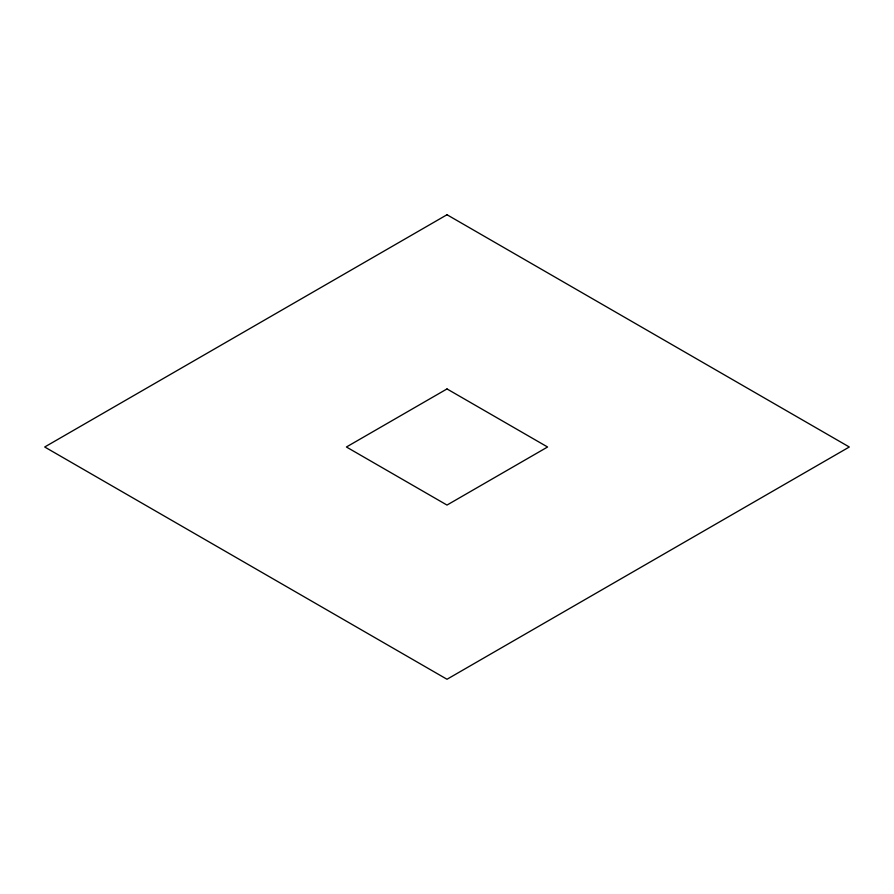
<?xml version="1.0" encoding="UTF-8"?>
<svg xmlns="http://www.w3.org/2000/svg" width="894" height="894" viewBox="0 0 894 894"><rect width="100%" height="100%" fill="white"/><g stroke="black" fill="none" stroke-linecap="round" stroke-linejoin="round"><path stroke-width="1.34" d="M447 214.739L44.7 447L447 679.261L849.3 447L447 214.739M447 388.935L346.425 447L447 505.065L547.575 447L447 388.935"/></g></svg>
